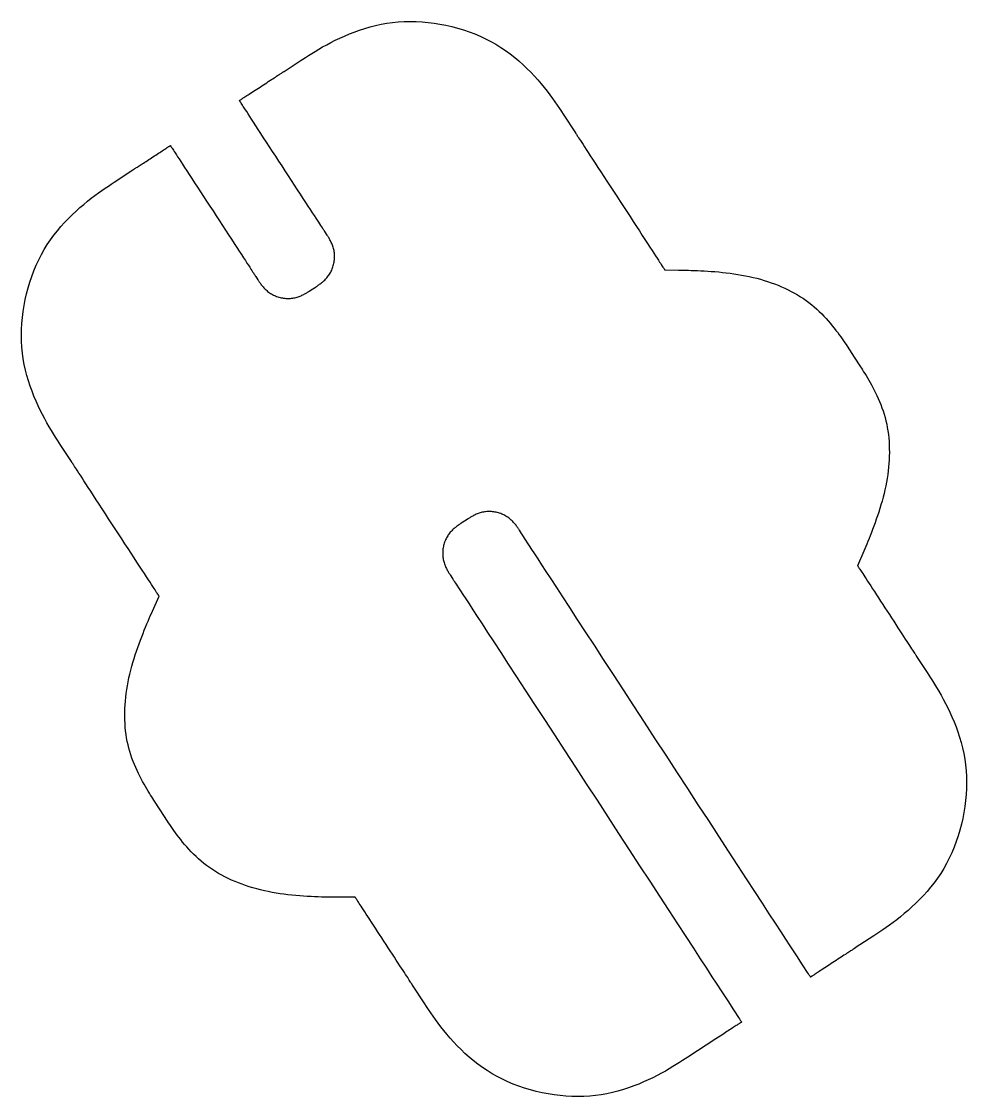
# Model space of a CAD drawing. Header units: millimetres. Extents: x -344 to 408, y -557 to -43.
# Drawn here: x -343.6 to -289.6, y -258.2 to -196.8 of the extents above; entities that cross this region are included whole.
import ezdxf

# ---------------------------------------------------------------- set-up
doc = ezdxf.new("R2010")
doc.units = ezdxf.units.MM

msp = doc.modelspace()

# ---------------------------------------------------------------- linework, layer by layer
at = {"flags": 128}
msp.add_lwpolyline([(-337.266257, -205.292038), (-337.266212, -205.292009), (-337.265899, -205.291805), (-337.265049, -205.291251), (-337.263392, -205.290171), (-337.260662, -205.288392), (-337.256589, -205.285738), (-337.250905, -205.282033), (-337.243341, -205.277104), (-337.233628, -205.270774), (-337.221499, -205.26287), (-337.206684, -205.253215), (-337.188915, -205.241635), (-337.167924, -205.227955), (-337.143441, -205.212), (-337.115199, -205.193594), (-337.082929, -205.172564), (-337.046361, -205.148733), (-337.005229, -205.121927), (-336.959262, -205.091971), (-336.908194, -205.058689), (-336.851888, -205.021995), (-336.790749, -204.982151), (-336.725313, -204.939507), (-336.656117, -204.894412), (-336.583699, -204.847217), (-336.508595, -204.798272), (-336.431343, -204.747927), (-336.352479, -204.696532), (-336.272542, -204.644437), (-336.192067, -204.591992), (-336.111592, -204.539547), (-336.031655, -204.487452), (-335.952791, -204.436057), (-335.875539, -204.385712), (-335.800435, -204.336767), (-335.728017, -204.289572), (-335.658821, -204.244477), (-335.593385, -204.201833), (-335.532246, -204.161988), (-335.47594, -204.125294), (-335.424872, -204.092013), (-335.378905, -204.062057), (-335.337773, -204.035251), (-335.301206, -204.01142), (-335.268935, -203.990389), (-335.240693, -203.971984), (-335.21621, -203.956029), (-335.195219, -203.942349), (-335.17745, -203.930769), (-335.162635, -203.921114), (-335.150506, -203.913209), (-335.140793, -203.90688), (-335.133229, -203.90195), (-335.127545, -203.898246), (-335.123472, -203.895592), (-335.120742, -203.893812), (-335.119086, -203.892733), (-335.118235, -203.892179), (-335.117922, -203.891975), (-335.117877, -203.891945), (-335.117775, -203.892101), (-335.117064, -203.893193), (-335.115132, -203.896157), (-335.11137, -203.901928), (-335.105168, -203.911442), (-335.095916, -203.925636), (-335.083003, -203.945445), (-335.06582, -203.971805), (-335.043757, -204.005652), (-335.016203, -204.047921), (-334.982549, -204.099549), (-334.942184, -204.161472), (-334.894499, -204.234624), (-334.838883, -204.319943), (-334.774727, -204.418364), (-334.70142, -204.530822), (-334.618352, -204.658255), (-334.524914, -204.801596), (-334.420494, -204.961783), (-334.304484, -205.139752), (-334.176578, -205.335969), (-334.037691, -205.549032), (-333.889043, -205.777069), (-333.731855, -206.018208), (-333.567346, -206.270576), (-333.396737, -206.532304), (-333.221248, -206.801518), (-333.042098, -207.076347), (-332.860508, -207.35492), (-332.677698, -207.635365), (-332.494888, -207.915809), (-332.313298, -208.194382), (-332.134148, -208.469211), (-331.958658, -208.738425), (-331.788049, -209.000153), (-331.62354, -209.252522), (-331.466352, -209.49366), (-331.317704, -209.721697), (-331.178817, -209.93476), (-331.050911, -210.130977), (-330.934901, -210.308946), (-330.830482, -210.469133), (-330.737043, -210.612475), (-330.653975, -210.739907), (-330.580668, -210.852365), (-330.516512, -210.950786), (-330.460896, -211.036105), (-330.413211, -211.109258), (-330.372846, -211.17118), (-330.339192, -211.222808), (-330.311639, -211.265077), (-330.289575, -211.298924), (-330.272392, -211.325284), (-330.25948, -211.345093), (-330.250227, -211.359287), (-330.244025, -211.368801), (-330.240263, -211.374572), (-330.238332, -211.377536), (-330.23762, -211.378628), (-330.237518, -211.378784), (-330.118839, -211.560874), (-330.100146, -211.589515), (-330.079667, -211.620653), (-330.057395, -211.654055), (-330.033326, -211.689487), (-330.007452, -211.726717), (-329.979769, -211.765509), (-329.950269, -211.805631), (-329.918947, -211.846849), (-329.885797, -211.88893), (-329.850813, -211.931638), (-329.813989, -211.974742), (-329.775319, -212.018007), (-329.734797, -212.0612), (-329.692417, -212.104087), (-329.648174, -212.146435), (-329.60206, -212.188009), (-329.55407, -212.228576), (-329.504198, -212.267903), (-329.452439, -212.305755), (-329.398785, -212.3419), (-329.343257, -212.376138), (-329.285972, -212.408403), (-329.227074, -212.438665), (-329.166705, -212.466892), (-329.10501, -212.493055), (-329.042132, -212.517122), (-328.978214, -212.539063), (-328.913399, -212.558846), (-328.84783, -212.57644), (-328.781651, -212.591815), (-328.715005, -212.60494), (-328.648036, -212.615784), (-328.580886, -212.624316), (-328.5137, -212.630505), (-328.446619, -212.63432), (-328.379788, -212.635731), (-328.31335, -212.634706), (-328.247448, -212.631215), (-328.182226, -212.625227), (-328.117826, -212.61671), (-328.054384, -212.605676), (-327.991994, -212.5923), (-327.930746, -212.576797), (-327.870725, -212.559384), (-327.812021, -212.540278), (-327.754719, -212.519695), (-327.698908, -212.497851), (-327.644674, -212.474963), (-327.592106, -212.451248), (-327.541291, -212.426921), (-327.492315, -212.402199), (-327.445267, -212.377298), (-327.400234, -212.352436), (-327.357303, -212.327827), (-327.316561, -212.303689), (-327.278097, -212.280238), (-327.241997, -212.257691), (-327.208349, -212.236263), (-327.17724, -212.216172), (-326.967824, -212.079698), (-326.786932, -211.961763), (-326.758481, -211.943187), (-326.727549, -211.922834), (-326.694371, -211.900697), (-326.65918, -211.876768), (-326.622209, -211.85104), (-326.583692, -211.823504), (-326.543862, -211.794154), (-326.502953, -211.762981), (-326.461197, -211.729978), (-326.418829, -211.695138), (-326.376082, -211.658452), (-326.333189, -211.619913), (-326.290384, -211.579514), (-326.2479, -211.537246), (-326.20597, -211.493103), (-326.164828, -211.447076), (-326.124708, -211.399159), (-326.085842, -211.349342), (-326.048465, -211.29762), (-326.012809, -211.243983), (-325.979075, -211.18845), (-325.947324, -211.13114), (-325.917586, -211.072197), (-325.88989, -211.011765), (-325.864265, -210.949988), (-325.84074, -210.887012), (-325.819344, -210.82298), (-325.800105, -210.758036), (-325.783053, -210.692325), (-325.768217, -210.625991), (-325.755625, -210.559178), (-325.745307, -210.492031), (-325.737292, -210.424694), (-325.731607, -210.357311), (-325.728284, -210.290026), (-325.72735, -210.222984), (-325.728834, -210.15633), (-325.732765, -210.090206), (-325.739173, -210.024758), (-325.748086, -209.96013), (-325.759492, -209.896457), (-325.773217, -209.833837), (-325.789045, -209.772356), (-325.806761, -209.712104), (-325.826149, -209.653169), (-325.846994, -209.595639), (-325.86908, -209.539601), (-325.892191, -209.485144), (-325.916113, -209.432357), (-325.940629, -209.381326), (-325.965525, -209.332141), (-325.990584, -209.284889), (-326.015592, -209.239659), (-326.040332, -209.196539), (-326.064589, -209.155616), (-326.088148, -209.116979), (-326.110793, -209.080716), (-326.132308, -209.046915), (-326.152479, -209.015664), (-326.28948, -208.805292), (-326.289581, -208.805136), (-326.290293, -208.804044), (-326.292225, -208.80108), (-326.295987, -208.795309), (-326.302189, -208.785795), (-326.311441, -208.771602), (-326.324354, -208.751794), (-326.341537, -208.725435), (-326.3636, -208.691589), (-326.391154, -208.649321), (-326.424808, -208.597695), (-326.465173, -208.535774), (-326.512858, -208.462624), (-326.568474, -208.377308), (-326.63263, -208.278891), (-326.705937, -208.166436), (-326.789005, -208.039008), (-326.882443, -207.895671), (-326.986863, -207.735489), (-327.102873, -207.557527), (-327.230779, -207.361315), (-327.369666, -207.14826), (-327.518313, -206.920231), (-327.675502, -206.6791), (-327.84001, -206.426739), (-328.01062, -206.165021), (-328.186109, -205.895815), (-328.365259, -205.620995), (-328.546849, -205.342432), (-328.729659, -205.061996), (-328.912469, -204.781561), (-329.094059, -204.502998), (-329.273209, -204.228177), (-329.448699, -203.958972), (-329.619308, -203.697253), (-329.783817, -203.444893), (-329.941005, -203.203762), (-330.089653, -202.975733), (-330.228539, -202.762677), (-330.356445, -202.566466), (-330.472456, -202.388504), (-330.576875, -202.228322), (-330.670314, -202.084985), (-330.753381, -201.957557), (-330.826688, -201.845102), (-330.890845, -201.746685), (-330.946461, -201.661369), (-330.994146, -201.588219), (-331.03451, -201.526298), (-331.068164, -201.474672), (-331.095718, -201.432404), (-331.117781, -201.398558), (-331.134964, -201.372199), (-331.147877, -201.352391), (-331.157129, -201.338198), (-331.163331, -201.328683), (-331.167093, -201.322913), (-331.169025, -201.319949), (-331.169737, -201.318857), (-331.169839, -201.318701), (-331.169785, -201.318667), (-331.169414, -201.318424), (-331.168404, -201.317766), (-331.166438, -201.316484), (-331.163197, -201.314371), (-331.158362, -201.311219), (-331.151614, -201.30682), (-331.142634, -201.300965), (-331.131104, -201.293448), (-331.116705, -201.284061), (-331.099117, -201.272595), (-331.078023, -201.258842), (-331.053104, -201.242596), (-331.024039, -201.223647), (-330.990512, -201.201789), (-330.952202, -201.176813), (-330.908792, -201.148512), (-330.859962, -201.116677), (-330.805393, -201.081101), (-330.744768, -201.041576), (-330.677925, -200.997998), (-330.605344, -200.950679), (-330.527663, -200.900035), (-330.445518, -200.84648), (-330.359547, -200.790432), (-330.270388, -200.732305), (-330.178679, -200.672515), (-330.085057, -200.611478), (-329.99016, -200.54961), (-329.894626, -200.487326), (-329.799091, -200.425043), (-329.704194, -200.363174), (-329.610572, -200.302138), (-329.518863, -200.242348), (-329.429704, -200.184221), (-329.343734, -200.128173), (-329.261589, -200.074618), (-329.183907, -200.023974), (-329.111326, -199.976654), (-329.044484, -199.933077), (-328.983858, -199.893552), (-328.929289, -199.857976), (-328.880459, -199.826141), (-328.837049, -199.79784), (-328.79874, -199.772864), (-328.765212, -199.751005), (-328.736148, -199.732057), (-328.711228, -199.715811), (-328.690134, -199.702058), (-328.672547, -199.690592), (-328.658147, -199.681205), (-328.646617, -199.673688), (-328.637638, -199.667833), (-328.63089, -199.663434), (-328.626054, -199.660282), (-328.622813, -199.658169), (-328.620847, -199.656887), (-328.619838, -199.656229), (-328.619466, -199.655986), (-328.619413, -199.655952), (-327.69474, -199.053172), (-327.549179, -198.958418), (-327.390197, -198.855724), (-327.218245, -198.746191), (-327.033772, -198.630923), (-326.837227, -198.511021), (-326.629061, -198.387586), (-326.409723, -198.26172), (-326.179663, -198.134526), (-325.93933, -198.007104), (-325.689175, -197.880558), (-325.429646, -197.755988), (-325.161194, -197.634497), (-324.884268, -197.517186), (-324.599319, -197.405158), (-324.306794, -197.299514), (-324.007146, -197.201355), (-323.700822, -197.111785), (-323.388273, -197.031904), (-323.069949, -196.962815), (-322.746298, -196.905619), (-322.417818, -196.861209), (-322.085191, -196.82964), (-321.749147, -196.810758), (-321.410413, -196.804409), (-321.06972, -196.810438), (-320.727796, -196.828693), (-320.385371, -196.859018), (-320.043174, -196.90126), (-319.701933, -196.955264), (-319.362379, -197.020877), (-319.02524, -197.097944), (-318.691244, -197.186312), (-318.361123, -197.285825), (-318.035604, -197.396331), (-317.715416, -197.517675), (-317.401289, -197.649703), (-317.093952, -197.79226), (-316.794135, -197.945193), (-316.502565, -198.108348), (-316.219972, -198.281571), (-315.946959, -198.464534), (-315.683619, -198.656222), (-315.429919, -198.855445), (-315.185825, -199.061015), (-314.951304, -199.271742), (-314.726323, -199.486438), (-314.510849, -199.703913), (-314.304847, -199.922978), (-314.108285, -200.142445), (-313.92113, -200.361124), (-313.743348, -200.577826), (-313.574906, -200.791362), (-313.41577, -201.000544), (-313.265907, -201.204182), (-313.125284, -201.401086), (-312.993868, -201.59007), (-312.871624, -201.769942), (-312.758521, -201.939514), (-312.654524, -202.097597), (-311.956944, -203.167469), (-311.956838, -203.167632), (-311.956093, -203.168775), (-311.954071, -203.171877), (-311.950133, -203.177918), (-311.943641, -203.187877), (-311.933957, -203.202734), (-311.920441, -203.223469), (-311.902456, -203.251061), (-311.879362, -203.28649), (-311.850521, -203.330735), (-311.815295, -203.384777), (-311.773045, -203.449593), (-311.723133, -203.526166), (-311.66492, -203.615472), (-311.597767, -203.718494), (-311.521036, -203.836209), (-311.434089, -203.969598), (-311.336286, -204.11964), (-311.22699, -204.287315), (-311.105562, -204.473602), (-310.971682, -204.678991), (-310.826309, -204.902014), (-310.670719, -205.14071), (-310.506189, -205.39312), (-310.333997, -205.657285), (-310.155419, -205.931247), (-309.971734, -206.213045), (-309.784217, -206.500721), (-309.594146, -206.792315), (-309.402798, -207.085868), (-309.21145, -207.379422), (-309.021379, -207.671016), (-308.833862, -207.958692), (-308.650176, -208.24049), (-308.471599, -208.514452), (-308.299407, -208.778617), (-308.134877, -209.031027), (-307.979287, -209.269723), (-307.833913, -209.492745), (-307.700034, -209.698135), (-307.578605, -209.884422), (-307.469309, -210.052097), (-307.371506, -210.202139), (-307.284559, -210.335528), (-307.207828, -210.453243), (-307.140675, -210.556264), (-307.082462, -210.645571), (-307.03255, -210.722143), (-306.9903, -210.78696), (-306.955074, -210.841001), (-306.926234, -210.885247), (-306.90314, -210.920676), (-306.885154, -210.948268), (-306.871639, -210.969003), (-306.861954, -210.98386), (-306.855462, -210.993819), (-306.851525, -210.99986), (-306.849503, -211.002962), (-306.848758, -211.004105), (-306.848651, -211.004268), (-306.057704, -211.015223), (-305.933246, -211.01698), (-305.797614, -211.019092), (-305.651502, -211.021749), (-305.4956, -211.025142), (-305.3306, -211.029462), (-305.157194, -211.034899), (-304.976074, -211.041643), (-304.787931, -211.049886), (-304.593457, -211.059817), (-304.393343, -211.071627), (-304.18828, -211.085507), (-303.978962, -211.101648), (-303.766078, -211.120239), (-303.550321, -211.141472), (-303.332383, -211.165536), (-303.112955, -211.192624), (-302.892728, -211.222924), (-302.672395, -211.256627), (-302.452646, -211.293925), (-302.234174, -211.335008), (-302.017576, -211.380034), (-301.803076, -211.429038), (-301.590805, -211.482023), (-301.380892, -211.538992), (-301.173468, -211.599948), (-300.968663, -211.664892), (-300.766606, -211.733829), (-300.567428, -211.806761), (-300.371259, -211.88369), (-300.178229, -211.96462), (-299.988469, -212.049554), (-299.802108, -212.138494), (-299.619276, -212.231442), (-299.440104, -212.328403), (-299.264722, -212.429378), (-299.093259, -212.534371), (-298.925847, -212.643384), (-298.762615, -212.756421), (-298.603692, -212.873483), (-298.449211, -212.994574), (-298.299284, -213.119595), (-298.153965, -213.248037), (-298.013293, -213.37929), (-297.877304, -213.512745), (-297.746037, -213.647791), (-297.619529, -213.783817), (-297.497818, -213.920215), (-297.380942, -214.056373), (-297.268938, -214.191682), (-297.161844, -214.325531), (-297.059699, -214.45731), (-296.96254, -214.586409), (-296.870404, -214.712218), (-296.783329, -214.834128), (-296.701354, -214.951526), (-296.624515, -215.063805), (-296.552852, -215.170353), (-296.4864, -215.27056), (-296.425199, -215.363816), (-296.01424, -215.994254), (-295.659194, -216.538955), (-295.603365, -216.624698), (-295.542753, -216.718331), (-295.477901, -216.819574), (-295.409351, -216.928144), (-295.337648, -217.043762), (-295.263332, -217.166146), (-295.186949, -217.295016), (-295.109039, -217.430091), (-295.030146, -217.57109), (-294.950813, -217.717733), (-294.871583, -217.869738), (-294.792998, -218.026825), (-294.715601, -218.188713), (-294.639935, -218.355121), (-294.566544, -218.525768), (-294.495969, -218.700374), (-294.428754, -218.878658), (-294.365441, -219.060339), (-294.306573, -219.245136), (-294.252694, -219.432769), (-294.204246, -219.622983), (-294.161274, -219.815635), (-294.123723, -220.010604), (-294.091538, -220.207775), (-294.064664, -220.407029), (-294.043047, -220.608247), (-294.026631, -220.811313), (-294.015362, -221.016108), (-294.009185, -221.222513), (-294.008044, -221.430413), (-294.011886, -221.639687), (-294.020654, -221.850219), (-294.034294, -222.06189), (-294.052752, -222.274582), (-294.075971, -222.488179), (-294.103898, -222.70256), (-294.136478, -222.91761), (-294.173655, -223.133209), (-294.215374, -223.34924), (-294.261581, -223.565585), (-294.312155, -223.782053), (-294.366708, -223.998161), (-294.424786, -224.213353), (-294.485937, -224.427074), (-294.549707, -224.638767), (-294.615641, -224.847877), (-294.683287, -225.053847), (-294.752191, -225.256123), (-294.8219, -225.454147), (-294.891959, -225.647365), (-294.961916, -225.835221), (-295.031316, -226.017158), (-295.099707, -226.19262), (-295.166635, -226.361053), (-295.231646, -226.5219), (-295.294287, -226.674604), (-295.354103, -226.818611), (-295.410642, -226.953365), (-295.463451, -227.078309), (-295.821277, -227.920961), (-295.821207, -227.921069), (-295.820715, -227.921824), (-295.819379, -227.923873), (-295.816779, -227.927863), (-295.812491, -227.934441), (-295.806094, -227.944254), (-295.797166, -227.95795), (-295.785287, -227.976174), (-295.770033, -227.999575), (-295.750983, -228.0288), (-295.727716, -228.064494), (-295.699809, -228.107306), (-295.666841, -228.157882), (-295.628391, -228.21687), (-295.584035, -228.284916), (-295.533353, -228.362668), (-295.475923, -228.450772), (-295.411323, -228.549875), (-295.339131, -228.660626), (-295.258925, -228.783669), (-295.170495, -228.91933), (-295.074474, -229.066638), (-294.971704, -229.224298), (-294.863029, -229.391016), (-294.749294, -229.565499), (-294.63134, -229.746452), (-294.510013, -229.932581), (-294.386155, -230.122593), (-294.26061, -230.315193), (-294.134221, -230.509086), (-294.007833, -230.70298), (-293.882288, -230.89558), (-293.75843, -231.085591), (-293.637102, -231.271721), (-293.519149, -231.452674), (-293.405413, -231.627157), (-293.296739, -231.793875), (-293.193969, -231.951535), (-293.097947, -232.098843), (-293.009517, -232.234503), (-292.929312, -232.357547), (-292.85712, -232.468297), (-292.79252, -232.567401), (-292.735089, -232.655505), (-292.684407, -232.733257), (-292.640052, -232.801303), (-292.601601, -232.860291), (-292.568633, -232.910867), (-292.540727, -232.953679), (-292.517459, -232.989373), (-292.49841, -233.018598), (-292.483156, -233.041999), (-292.471276, -233.060223), (-292.462349, -233.073919), (-292.455952, -233.083732), (-292.451664, -233.09031), (-292.449063, -233.0943), (-292.447728, -233.096349), (-292.447236, -233.097104), (-292.447165, -233.097212), (-291.844551, -234.02172), (-291.749823, -234.167255), (-291.647157, -234.326208), (-291.537654, -234.498131), (-291.422417, -234.682573), (-291.302547, -234.879085), (-291.179145, -235.087219), (-291.053312, -235.306525), (-290.926151, -235.536553), (-290.798762, -235.776854), (-290.672247, -236.02698), (-290.547707, -236.28648), (-290.426245, -236.554905), (-290.308961, -236.831807), (-290.196957, -237.116735), (-290.091334, -237.409241), (-289.993195, -237.708874), (-289.903639, -238.015187), (-289.82377, -238.32773), (-289.754687, -238.646053), (-289.697494, -238.969706), (-289.653081, -239.298195), (-289.621505, -239.630836), (-289.602612, -239.9669), (-289.596248, -240.305656), (-289.602259, -240.646376), (-289.620492, -240.988329), (-289.650793, -241.330787), (-289.693008, -241.673019), (-289.746984, -242.014297), (-289.812566, -242.353889), (-289.889602, -242.691068), (-289.977937, -243.025102), (-290.077418, -243.355264), (-290.18789, -243.680822), (-290.309201, -244.001048), (-290.441197, -244.315211), (-290.583723, -244.622583), (-290.736626, -244.922434), (-290.899753, -245.214033), (-291.07295, -245.496652), (-291.255889, -245.769688), (-291.447556, -246.033048), (-291.646761, -246.286764), (-291.852314, -246.530871), (-292.063026, -246.765402), (-292.277708, -246.990391), (-292.495172, -247.205871), (-292.714228, -247.411875), (-292.933686, -247.608438), (-293.152358, -247.795593), (-293.369055, -247.973373), (-293.582587, -248.141811), (-293.791765, -248.300942), (-293.9954, -248.4508), (-294.192303, -248.591416), (-294.381284, -248.722826), (-294.561156, -248.845062), (-294.730728, -248.958159), (-294.888811, -249.062149), (-295.958682, -249.759681), (-295.958736, -249.759715), (-295.959108, -249.759958), (-295.960117, -249.760616), (-295.962084, -249.761897), (-295.965326, -249.76401), (-295.970163, -249.767162), (-295.976913, -249.771561), (-295.985895, -249.777414), (-295.997428, -249.78493), (-296.011832, -249.794316), (-296.029424, -249.80578), (-296.050524, -249.819531), (-296.075452, -249.835775), (-296.104524, -249.85472), (-296.138061, -249.876575), (-296.176382, -249.901547), (-296.219805, -249.929845), (-296.26865, -249.961675), (-296.323234, -249.997245), (-296.383877, -250.036764), (-296.450739, -250.080336), (-296.523341, -250.127648), (-296.601046, -250.178285), (-296.683215, -250.231831), (-296.76921, -250.287871), (-296.858395, -250.34599), (-296.950131, -250.40577), (-297.04378, -250.466798), (-297.138705, -250.528657), (-297.234267, -250.590932), (-297.32983, -250.653206), (-297.424755, -250.715065), (-297.518404, -250.776093), (-297.61014, -250.835873), (-297.699324, -250.893992), (-297.78532, -250.950032), (-297.867489, -251.003578), (-297.945193, -251.054215), (-298.017795, -251.101527), (-298.084657, -251.145099), (-298.145301, -251.184618), (-298.199885, -251.220188), (-298.248729, -251.252018), (-298.292153, -251.280316), (-298.330473, -251.305288), (-298.36401, -251.327143), (-298.393083, -251.346088), (-298.41801, -251.362332), (-298.439111, -251.376083), (-298.456703, -251.387547), (-298.471106, -251.396933), (-298.48264, -251.404449), (-298.491622, -251.410302), (-298.498372, -251.414701), (-298.503209, -251.417853), (-298.506451, -251.419966), (-298.508417, -251.421247), (-298.509427, -251.421905), (-298.509799, -251.422148), (-298.509852, -251.422182), (-298.510197, -251.421654), (-298.512607, -251.417957), (-298.519149, -251.407921), (-298.531888, -251.388377), (-298.552891, -251.356156), (-298.584223, -251.30809), (-298.62795, -251.241007), (-298.686138, -251.15174), (-298.760853, -251.037119), (-298.854161, -250.893975), (-298.968127, -250.719138), (-299.104817, -250.50944), (-299.266298, -250.261711), (-299.454634, -249.972781), (-299.671893, -249.639482), (-299.920139, -249.258645), (-300.201439, -248.827099), (-300.517859, -248.341677), (-300.871463, -247.799208), (-301.264319, -247.196523), (-301.697459, -246.532038), (-302.167784, -245.810507), (-302.671163, -245.038267), (-303.203464, -244.221659), (-303.760554, -243.367019), (-304.338304, -242.480687), (-304.93258, -241.569001), (-305.539251, -240.638299), (-306.154186, -239.694921), (-306.773252, -238.745204), (-307.392319, -237.795487), (-308.007253, -236.852108), (-308.613925, -235.921407), (-309.208201, -235.009721), (-309.78595, -234.123389), (-310.343041, -233.268749), (-310.875342, -232.45214), (-311.37872, -231.679901), (-311.849046, -230.95837), (-312.282186, -230.293885), (-312.675041, -229.6912), (-313.028646, -229.148731), (-313.345065, -228.663308), (-313.626365, -228.231763), (-313.874612, -227.850925), (-314.09187, -227.517626), (-314.280207, -227.228697), (-314.441687, -226.980968), (-314.578378, -226.771269), (-314.692344, -226.596433), (-314.785651, -226.453288), (-314.860366, -226.338667), (-314.918554, -226.2494), (-314.962282, -226.182318), (-314.993614, -226.134251), (-315.014616, -226.10203), (-315.027356, -226.082487), (-315.033898, -226.072451), (-315.036308, -226.068753), (-315.036652, -226.068225), (-315.155083, -225.886548), (-315.173737, -225.857973), (-315.194174, -225.826905), (-315.216401, -225.793577), (-315.240423, -225.758222), (-315.266248, -225.721073), (-315.293882, -225.682362), (-315.323332, -225.642322), (-315.354603, -225.601185), (-315.387704, -225.559185), (-315.422639, -225.516554), (-315.459416, -225.473524), (-315.49804, -225.430329), (-315.53852, -225.3872), (-315.58086, -225.344371), (-315.625069, -225.302075), (-315.671151, -225.260543), (-315.719114, -225.220009), (-315.768964, -225.180706), (-315.820708, -225.142865), (-315.874352, -225.106721), (-315.929877, -225.072471), (-315.987166, -225.040181), (-316.046073, -225.009884), (-316.106456, -224.981611), (-316.168171, -224.955393), (-316.231074, -224.931264), (-316.29502, -224.909254), (-316.359867, -224.889396), (-316.425471, -224.871722), (-316.491687, -224.856263), (-316.558373, -224.843052), (-316.625384, -224.83212), (-316.692576, -224.823499), (-316.759806, -224.817221), (-316.826931, -224.813318), (-316.893805, -224.811823), (-316.960286, -224.812766), (-317.02623, -224.816179), (-317.091493, -224.822096), (-317.155931, -224.830546), (-317.219409, -224.841522), (-317.281832, -224.854848), (-317.343112, -224.870306), (-317.403162, -224.88768), (-317.461893, -224.906754), (-317.51922, -224.927309), (-317.575054, -224.949131), (-317.629309, -224.972001), (-317.681897, -224.995703), (-317.73273, -225.020021), (-317.781722, -225.044737), (-317.828785, -225.069634), (-317.873831, -225.094496), (-317.916775, -225.119107), (-317.957527, -225.143248), (-317.996001, -225.166704), (-318.03211, -225.189257), (-318.065767, -225.210691), (-318.096883, -225.230789), (-318.306346, -225.367311), (-318.487321, -225.485246), (-318.515785, -225.503822), (-318.546731, -225.524174), (-318.579925, -225.546311), (-318.615133, -225.570238), (-318.652122, -225.595964), (-318.690658, -225.623497), (-318.730508, -225.652843), (-318.771439, -225.684009), (-318.813218, -225.717004), (-318.85561, -225.751835), (-318.898383, -225.788509), (-318.941302, -225.827033), (-318.984135, -225.867416), (-319.026649, -225.909663), (-319.068609, -225.953784), (-319.109782, -225.999784), (-319.149935, -226.047672), (-319.188835, -226.097456), (-319.226247, -226.149141), (-319.26194, -226.202737), (-319.295712, -226.258224), (-319.327502, -226.315485), (-319.357278, -226.374376), (-319.385013, -226.434754), (-319.410677, -226.496474), (-319.43424, -226.559393), (-319.455673, -226.623369), (-319.474947, -226.688256), (-319.492032, -226.753911), (-319.506899, -226.820191), (-319.519519, -226.886953), (-319.529862, -226.954051), (-319.537898, -227.021344), (-319.5436, -227.088688), (-319.546936, -227.155938), (-319.547878, -227.222951), (-319.546397, -227.289583), (-319.542463, -227.355692), (-319.536046, -227.421133), (-319.527118, -227.485762), (-319.51569, -227.549446), (-319.501937, -227.612086), (-319.486075, -227.673594), (-319.46832, -227.73388), (-319.448888, -227.792856), (-319.427996, -227.850433), (-319.405859, -227.906522), (-319.382693, -227.961035), (-319.358715, -228.013882), (-319.33414, -228.064975), (-319.309185, -228.114224), (-319.284066, -228.161542), (-319.258998, -228.206839), (-319.234199, -228.250026), (-319.209882, -228.291015), (-319.186266, -228.329717), (-319.163566, -228.366043), (-319.141998, -228.399903), (-319.121778, -228.43121), (-318.984443, -228.641965), (-318.984098, -228.642494), (-318.981688, -228.646191), (-318.975146, -228.656227), (-318.962406, -228.67577), (-318.941403, -228.707991), (-318.91007, -228.756057), (-318.866341, -228.823139), (-318.808152, -228.912405), (-318.733434, -229.027025), (-318.640124, -229.170168), (-318.526155, -229.345003), (-318.38946, -229.554699), (-318.227975, -229.802426), (-318.039632, -230.091352), (-317.822367, -230.424648), (-317.574113, -230.805482), (-317.292805, -231.237023), (-316.976376, -231.722441), (-316.622761, -232.264905), (-316.229893, -232.867584), (-315.79674, -233.532062), (-315.326401, -234.253586), (-314.823007, -235.025818), (-314.290691, -235.842419), (-313.733583, -236.69705), (-313.155816, -237.583373), (-312.561522, -238.495051), (-311.954833, -239.425743), (-311.33988, -240.369112), (-310.720795, -241.31882), (-310.10171, -242.268528), (-309.486757, -243.211897), (-308.880067, -244.142589), (-308.285773, -245.054266), (-307.708006, -245.94059), (-307.150899, -246.795221), (-306.618582, -247.611822), (-306.115188, -248.384054), (-305.644849, -249.105578), (-305.211696, -249.770056), (-304.818829, -250.372735), (-304.465213, -250.915199), (-304.148784, -251.400617), (-303.867476, -251.832158), (-303.619222, -252.212992), (-303.401957, -252.546287), (-303.213615, -252.835214), (-303.052129, -253.082941), (-302.915435, -253.292637), (-302.801465, -253.467472), (-302.708155, -253.610615), (-302.633438, -253.725235), (-302.575248, -253.814501), (-302.53152, -253.881583), (-302.500187, -253.929649), (-302.479183, -253.96187), (-302.466443, -253.981413), (-302.459901, -253.991449), (-302.457147, -253.995674), (-302.457192, -253.995704), (-302.466815, -254.001976), (-302.472499, -254.005681), (-302.480063, -254.010611), (-302.51672, -254.034505), (-302.534489, -254.046087), (-302.55548, -254.059769), (-302.579963, -254.075727), (-302.608205, -254.094136), (-302.640475, -254.11517), (-302.677042, -254.139005), (-302.718175, -254.165816), (-302.764141, -254.195777), (-302.81521, -254.229065), (-302.871516, -254.265765), (-302.932655, -254.305617), (-302.998091, -254.348269), (-303.067287, -254.393371), (-303.139705, -254.440574), (-303.214809, -254.489528), (-303.292061, -254.539882), (-303.370924, -254.591286), (-303.450862, -254.64339), (-303.531337, -254.695845), (-303.922968, -254.951115), (-305.529993, -255.998713), (-305.675522, -256.093454), (-305.834468, -256.196134), (-306.006383, -256.305651), (-306.190816, -256.420905), (-306.38732, -256.540792), (-306.595444, -256.664213), (-306.814739, -256.790065), (-307.044757, -256.917246), (-307.285047, -257.044656), (-307.53516, -257.171192), (-307.794647, -257.295753), (-308.063059, -257.417238), (-308.339947, -257.534545), (-308.624861, -257.646573), (-308.917351, -257.752219), (-309.216969, -257.850383), (-309.523266, -257.939963), (-309.835791, -258.019857), (-310.154096, -258.088965), (-310.477732, -258.146183), (-310.806202, -258.19062), (-311.138823, -258.222221), (-311.474867, -258.241138), (-311.813604, -258.247526), (-312.154304, -258.241537), (-312.496239, -258.223326), (-312.838678, -258.193045), (-313.180892, -258.150848), (-313.522152, -258.09689), (-313.861729, -258.031322), (-314.198892, -257.954299), (-314.532913, -257.865975), (-314.863063, -257.766502), (-315.188611, -257.656034), (-315.508829, -257.534725), (-315.822987, -257.402729), (-316.130355, -257.260198), (-316.430204, -257.107286), (-316.721806, -256.944147), (-317.00443, -256.770934), (-317.277473, -256.587973), (-317.540843, -256.396282), (-317.794573, -256.197049), (-318.038696, -255.991465), (-318.273244, -255.780718), (-318.498252, -255.565999), (-318.713753, -255.348496), (-318.91978, -255.1294), (-319.116367, -254.909899), (-319.303546, -254.691184), (-319.481351, -254.474444), (-319.649815, -254.260868), (-319.808971, -254.051646), (-319.958854, -253.847968), (-320.099496, -253.651023), (-320.23093, -253.462), (-320.35319, -253.282089), (-320.466309, -253.112479), (-320.57032, -252.954361), (-321.267995, -251.88425), (-321.268064, -251.884145), (-321.268542, -251.883412), (-321.269839, -251.881421), (-321.272366, -251.877545), (-321.276533, -251.871153), (-321.282748, -251.861619), (-321.291422, -251.848313), (-321.302965, -251.830606), (-321.317786, -251.80787), (-321.336295, -251.779476), (-321.358902, -251.744795), (-321.386017, -251.7032), (-321.418049, -251.654061), (-321.455409, -251.596749), (-321.498506, -251.530636), (-321.54775, -251.455094), (-321.603551, -251.369493), (-321.666318, -251.273206), (-321.736461, -251.165602), (-321.814391, -251.046055), (-321.900312, -250.914248), (-321.993609, -250.771127), (-322.093463, -250.617946), (-322.199054, -250.455965), (-322.309562, -250.28644), (-322.424169, -250.110628), (-322.542054, -249.929788), (-322.662397, -249.745175), (-322.78438, -249.558048), (-322.907183, -249.369664), (-323.029985, -249.181279), (-323.151968, -248.994152), (-323.272312, -248.809539), (-323.390197, -248.628699), (-323.504803, -248.452887), (-323.615312, -248.283362), (-323.720903, -248.121381), (-323.820757, -247.968201), (-323.914054, -247.825079), (-323.999974, -247.693273), (-324.077904, -247.573725), (-324.148048, -247.466122), (-324.210815, -247.369834), (-324.266616, -247.284233), (-324.31586, -247.208691), (-324.358957, -247.142578), (-324.396316, -247.085267), (-324.428349, -247.036127), (-324.455464, -246.994532), (-324.478071, -246.959852), (-324.49658, -246.931458), (-324.511401, -246.908722), (-324.522944, -246.891015), (-324.531618, -246.877708), (-324.537833, -246.868174), (-324.541999, -246.861783), (-324.544526, -246.857906), (-324.545824, -246.855915), (-324.546302, -246.855182), (-324.54637, -246.855077), (-325.360797, -246.855945), (-325.488951, -246.856047), (-325.62861, -246.855954), (-325.779065, -246.855457), (-325.939603, -246.854348), (-326.109516, -246.852418), (-326.288092, -246.849459), (-326.474619, -246.845264), (-326.668389, -246.839623), (-326.868689, -246.832327), (-327.07481, -246.82317), (-327.28604, -246.811942), (-327.50167, -246.798434), (-327.720987, -246.78244), (-327.943282, -246.763749), (-328.167844, -246.742155), (-328.393962, -246.717448), (-328.620926, -246.689419), (-328.848024, -246.657862), (-329.074547, -246.622567), (-329.299783, -246.583326), (-329.523117, -246.539965), (-329.744315, -246.492446), (-329.963238, -246.440768), (-330.179747, -246.384926), (-330.393703, -246.324918), (-330.604968, -246.260742), (-330.813402, -246.192394), (-331.018867, -246.119871), (-331.221223, -246.043171), (-331.420332, -245.962291), (-331.616055, -245.877227), (-331.808253, -245.787977), (-331.996787, -245.694538), (-332.181518, -245.596908), (-332.362307, -245.495082), (-332.539016, -245.389059), (-332.711505, -245.278835), (-332.879636, -245.164408), (-333.04327, -245.045775), (-333.202267, -244.922932), (-333.356507, -244.795983), (-333.505939, -244.66545), (-333.650528, -244.531961), (-333.790242, -244.396145), (-333.925047, -244.258631), (-334.05491, -244.120045), (-334.179797, -243.981017), (-334.299675, -243.842175), (-334.41451, -243.704147), (-334.524269, -243.567561), (-334.628918, -243.433047), (-334.728425, -243.301231), (-334.822754, -243.172742), (-334.911874, -243.048209), (-334.995751, -242.928259), (-335.07435, -242.813522), (-335.14764, -242.704625), (-335.215585, -242.602197), (-335.278153, -242.506865), (-335.698252, -241.862363), (-336.061235, -241.305592), (-336.118311, -241.217948), (-336.180271, -241.122236), (-336.246553, -241.018741), (-336.316596, -240.907747), (-336.389839, -240.789538), (-336.465721, -240.664397), (-336.543681, -240.53261), (-336.623157, -240.39446), (-336.703589, -240.250231), (-336.784414, -240.100208), (-336.865073, -239.944674), (-336.945003, -239.783914), (-337.023644, -239.618212), (-337.100434, -239.447851), (-337.174812, -239.273117), (-337.246217, -239.094292), (-337.314088, -238.911662), (-337.377863, -238.72551), (-337.436982, -238.536121), (-337.490884, -238.343778), (-337.539109, -238.148739), (-337.581614, -237.951157), (-337.618457, -237.751157), (-337.649697, -237.548866), (-337.675392, -237.344409), (-337.695601, -237.137912), (-337.710382, -236.929501), (-337.719794, -236.719302), (-337.723895, -236.507441), (-337.722744, -236.294044), (-337.7164, -236.079237), (-337.70492, -235.863145), (-337.688364, -235.645894), (-337.66679, -235.427611), (-337.640256, -235.208421), (-337.608821, -234.988451), (-337.572544, -234.767825), (-337.531483, -234.546671), (-337.485697, -234.325113), (-337.435244, -234.103278), (-337.380252, -233.881365), (-337.32113, -233.659867), (-337.258354, -233.439351), (-337.192403, -233.220381), (-337.123754, -233.003525), (-337.052884, -232.789348), (-336.980271, -232.578418), (-336.906393, -232.371299), (-336.831726, -232.168558), (-336.756749, -231.970761), (-336.68194, -231.778475), (-336.607775, -231.592266), (-336.534732, -231.412699), (-336.463289, -231.240342), (-336.393923, -231.07576), (-336.327112, -230.919518), (-336.263333, -230.772185), (-336.203064, -230.634325), (-336.146782, -230.506505), (-335.765467, -229.644476), (-335.765571, -229.644316), (-335.766302, -229.643195), (-335.768286, -229.640151), (-335.77215, -229.634224), (-335.778519, -229.624452), (-335.788022, -229.609874), (-335.801284, -229.589529), (-335.818931, -229.562455), (-335.841591, -229.527693), (-335.86989, -229.484279), (-335.904454, -229.431254), (-335.94591, -229.367655), (-335.994884, -229.292523), (-336.052004, -229.204895), (-336.117894, -229.10381), (-336.193183, -228.988308), (-336.278497, -228.857427), (-336.374462, -228.710205), (-336.481704, -228.545683), (-336.600851, -228.362898), (-336.732215, -228.161369), (-336.874857, -227.94254), (-337.027524, -227.708331), (-337.188962, -227.460666), (-337.357918, -227.201467), (-337.53314, -226.932655), (-337.713375, -226.656155), (-337.897368, -226.373887), (-338.083868, -226.087775), (-338.27162, -225.79974), (-338.459373, -225.511705), (-338.645873, -225.225592), (-338.829866, -224.943325), (-339.0101, -224.666824), (-339.185322, -224.398013), (-339.354279, -224.138813), (-339.515717, -223.891148), (-339.668383, -223.65694), (-339.811025, -223.43811), (-339.94239, -223.236582), (-340.061536, -223.053797), (-340.168779, -222.889274), (-340.264744, -222.742053), (-340.350057, -222.611171), (-340.425346, -222.495669), (-340.491237, -222.394585), (-340.548357, -222.306957), (-340.597331, -222.231824), (-340.638787, -222.168226), (-340.673351, -222.1152), (-340.70165, -222.071787), (-340.724309, -222.037024), (-340.741957, -222.009951), (-340.755219, -221.989606), (-340.764721, -221.975028), (-340.771091, -221.965256), (-340.774955, -221.959328), (-340.776939, -221.956285), (-340.77767, -221.955163), (-340.777774, -221.955003), (-341.380513, -221.030289), (-341.47526, -220.884721), (-341.577947, -220.725733), (-341.687472, -220.553773), (-341.802734, -220.369293), (-341.922629, -220.172741), (-342.046058, -219.964567), (-342.171918, -219.745223), (-342.299108, -219.515156), (-342.426525, -219.274817), (-342.55307, -219.024657), (-342.677639, -218.765124), (-342.799131, -218.496669), (-342.916444, -218.219741), (-343.028478, -217.934791), (-343.13413, -217.642268), (-343.232299, -217.342622), (-343.321882, -217.036303), (-343.401779, -216.723761), (-343.470888, -216.405445), (-343.528107, -216.081806), (-343.572544, -215.75334), (-343.604143, -215.420728), (-343.623057, -215.084701), (-343.629441, -214.745986), (-343.623448, -214.405313), (-343.605232, -214.063411), (-343.574946, -213.721007), (-343.532743, -213.378831), (-343.478779, -213.037612), (-343.413205, -212.698078), (-343.336176, -212.360958), (-343.247845, -212.026981), (-343.148367, -211.696876), (-343.037894, -211.371372), (-342.91658, -211.051197), (-342.784579, -210.73708), (-342.642044, -210.42975), (-342.48913, -210.129936), (-342.325989, -209.838366), (-342.152775, -209.555769), (-341.969815, -209.282748), (-341.778126, -209.019396), (-341.578896, -208.765679), (-341.373315, -208.521566), (-341.162573, -208.287023), (-340.947859, -208.062017), (-340.730362, -207.846515), (-340.511273, -207.640485), (-340.29178, -207.443892), (-340.073072, -207.256705), (-339.85634, -207.07889), (-339.642772, -206.910414), (-339.433559, -206.751244), (-339.229888, -206.601348), (-339.032951, -206.460692), (-338.843936, -206.329243), (-338.664033, -206.206968), (-338.494431, -206.093834), (-338.33632, -205.989809), (-337.266257, -205.292038)], dxfattribs=at)

doc.saveas('drawing.dxf')
